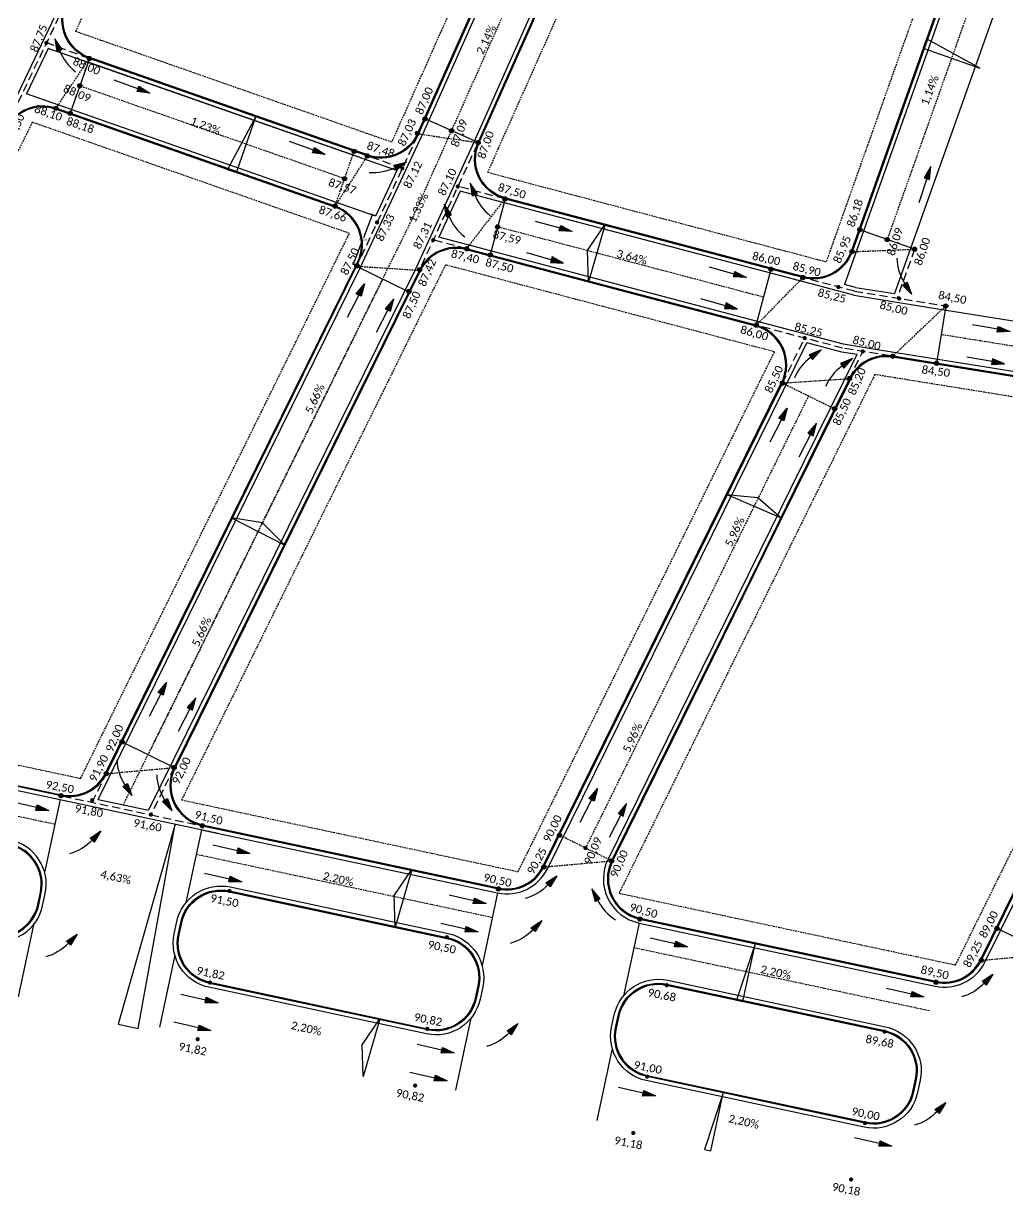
# Model space of a CAD drawing. Header units: metres. Extents: x 2615496 to 2632651, y 4927671 to 4929056.
# Drawn here: x 2626134.5 to 2626282, y 4927955.8 to 4928131.5 of the extents above; entities that cross this region are included whole.
import ezdxf

# ---------------------------------------------------------------- set-up
doc = ezdxf.new("R2010")
doc.units = ezdxf.units.M
doc.header["$MEASUREMENT"] = 0
doc.linetypes.add('HIDDEN', pattern=[0.375, 0.25, -0.125])
doc.linetypes.add('TRAZOS2', pattern=[0.375, 0.25, -0.125])
doc.layers.add('BocaCalle', color=50, linetype='HIDDEN', plot=False)
doc.layers.add('Eje Calle', color=182, linetype='HIDDEN', plot=False)
for name, color, linetype in [('CotaFCC', 6, 'Continuous'), ('Cuneta', 211, 'Continuous'), ('Escurrimiento', 160, 'Continuous'), ('GáliboS', 2, 'Continuous'), ('Manzanas', 134, 'HIDDEN'), ('Pendiente', 10, 'HIDDEN'), ('Quiebre', 212, 'Continuous'), ('Vereda', 3, 'Continuous')]:
    doc.layers.add(name, color=color, linetype=linetype)
doc.styles.get("Standard").update_dxf_attribs({"font": 'CALIBRI.TTF'})
doc.dimstyles.get("Standard").update_dxf_attribs({"dimtxt": 0.3, "dimasz": 0.18, "dimexe": 0.18, "dimexo": 0.0625, "dimgap": 0.09, "dimtad": 0, "dimtih": 1, "dimtoh": 1, "dimdec": 4, "dimzin": 0, "dimdsep": 46, "dimtxsty": 'Standard', "dimcen": 0.09, "dimadec": 0, "dimazin": 0, "dimtfac": 1, "dimtdec": 4, "dimtofl": 0, "dimtmove": 0, "dimatfit": 3, "dimfxl": 0, "dimtolj": 1, "dimtzin": 0, "dimarcsym": 0})

# ---------------------------------------------------------------- blocks, each defined once
blk = doc.blocks.new('Flecha Claudio')
at = {"layer": 'Escurrimiento'}
blk.add_hatch(color=256, dxfattribs=at).paths.add_polyline_path([(-1.99, 0.44), (-1.99, -0.46), (0, 0)])
for points in [[(0, 0), (-1.99, -0.46), (-1.99, 0.44), (0, 0)], [(-1.99, -0.01), (-5.99, -0.01)]]:
    blk.add_lwpolyline(points, dxfattribs=at)
blk = doc.blocks.new('Flecha curva')
at = {"layer": 'Escurrimiento'}
blk.add_hatch(color=256, dxfattribs=at).paths.add_polyline_path([(0, 0), (-1.74, -0.85), (-1.21, -1.52)])
blk.add_lwpolyline([(-1.74, -0.85), (-1.21, -1.52), (0, 0), (-1.74, -0.85)], dxfattribs=at)
blk.add_arc((3.16, -7.02), 7.45, 128.5129, 159.4004, dxfattribs=at)
blk = doc.blocks.new('*D13')
at = {"layer": 'Defpoints', "color": 0}
for p in [(2626187.26, 4928102.67), (2626183.94, 4928095.41), (2626184.46, 4928095.22)]:
    blk.add_point(p, dxfattribs=at)
at = {"layer": 'Vereda', "color": 0, "lineweight": -2}
for p, q in [((2626186.68, 4928102.69), (2626185.43, 4928099.38)), ((2626187.2, 4928102.69), (2626186.57, 4928102.93)), ((2626184, 4928095.58), (2626185.25, 4928098.89)), ((2626184.4, 4928095.24), (2626183.77, 4928095.47))]:
    blk.add_line(p, q, dxfattribs=at)
at = {"layer": 'Vereda', "color": 0}
for points in [[(2626186.65, 4928102.71), (2626186.71, 4928102.68), (2626186.74, 4928102.86)], [(2626183.98, 4928095.59), (2626184.03, 4928095.57), (2626183.94, 4928095.41)]]:
    blk.add_solid(points, dxfattribs=at)
at = {"layer": 'Vereda', "color": 0, "insert": (2626185.34, 4928099.14), "char_height": 0.3, "attachment_point": 5}
blk.add_mtext('\\A1;7.9630', dxfattribs=at)

msp = doc.modelspace()

# ---------------------------------------------------------------- hatches: boundary and pattern name
at = {"layer": 'CotaFCC'}
h = msp.add_hatch(color=256, dxfattribs=at)
edge = h.paths.add_edge_path()
edge.add_arc((2626137.92469, 4928128.63592), 0.3186, 0, 360)
h = msp.add_hatch(color=256, dxfattribs=at)
edge = h.paths.add_edge_path()
edge.add_arc((2626144.35399, 4928126.2826), 0.3186, 0, 360)
h = msp.add_hatch(color=256, dxfattribs=at)
edge = h.paths.add_edge_path()
edge.add_arc((2626142.92121, 4928122.19274), 0.3186, 0, 360)
h = msp.add_hatch(color=256, dxfattribs=at)
edge = h.paths.add_edge_path()
edge.add_arc((2626139.34325, 4928118.81956), 0.3186, 0, 360)
h = msp.add_hatch(color=256, dxfattribs=at)
edge = h.paths.add_edge_path()
edge.add_arc((2626141.47757, 4928118.07186), 0.3186, 0, 360)
h = msp.add_hatch(color=256, dxfattribs=at)
edge = h.paths.add_edge_path()
edge.add_arc((2626194.66825, 4928117.22811), 0.3186, 0, 360)
h = msp.add_hatch(color=256, dxfattribs=at)
edge = h.paths.add_edge_path()
edge.add_arc((2626198.64207, 4928115.45856), 0.3186, 0, 360)
h = msp.add_hatch(color=256, dxfattribs=at)
edge = h.paths.add_edge_path()
edge.add_arc((2626193.53393, 4928115.04952), 0.3186, 0, 360)
h = msp.add_hatch(color=256, dxfattribs=at)
edge = h.paths.add_edge_path()
edge.add_arc((2626202.61588, 4928113.68901), 0.3186, 0, 360)
h = msp.add_hatch(color=256, dxfattribs=at)
edge = h.paths.add_edge_path()
edge.add_arc((2626184.05168, 4928112.3755), 0.3186, 0, 360)
h = msp.add_hatch(color=256, dxfattribs=at)
edge = h.paths.add_edge_path()
edge.add_arc((2626186.01947, 4928111.68614), 0.3186, 0, 360)
h = msp.add_hatch(color=256, dxfattribs=at)
edge = h.paths.add_edge_path()
edge.add_arc((2626191.26211, 4928109.83054), 0.3186, 0, 360)
h = msp.add_hatch(color=256, dxfattribs=at)
edge = h.paths.add_edge_path()
edge.add_arc((2626182.61347, 4928108.27013), 0.3186, 0, 360)
h = msp.add_hatch(color=256, dxfattribs=at)
edge = h.paths.add_edge_path()
edge.add_arc((2626199.58279, 4928107.09506), 0.3186, 0, 360)
h = msp.add_hatch(color=256, dxfattribs=at)
edge = h.paths.add_edge_path()
edge.add_arc((2626206.66193, 4928105.24157), 0.3186, 0, 360)
h = msp.add_hatch(color=256, dxfattribs=at)
edge = h.paths.add_edge_path()
edge.add_arc((2626181.17525, 4928104.16477), 0.3186, 0, 360)
h = msp.add_hatch(color=256, dxfattribs=at)
edge = h.paths.add_edge_path()
edge.add_arc((2626187.47535, 4928101.71079), 0.3186, 0, 360)
h = msp.add_hatch(color=256, dxfattribs=at)
edge = h.paths.add_edge_path()
edge.add_arc((2626205.54996, 4928101.03609), 0.3186, 0, 360)
h = msp.add_hatch(color=256, dxfattribs=at)
edge = h.paths.add_edge_path()
edge.add_arc((2626259.83664, 4928100.60218), 0.3186, 0, 360)
h = msp.add_hatch(color=256, dxfattribs=at)
edge = h.paths.add_edge_path()
edge.add_arc((2626195.89235, 4928099.07187), 0.3186, 0, 360)
h = msp.add_hatch(color=256, dxfattribs=at)
edge = h.paths.add_edge_path()
edge.add_arc((2626200.90284, 4928097.76535), 0.3186, 0, 360)
h = msp.add_hatch(color=256, dxfattribs=at)
edge = h.paths.add_edge_path()
edge.add_arc((2626263.93602, 4928099.14698), 0.3186, 0, 360)
h = msp.add_hatch(color=256, dxfattribs=at)
edge = h.paths.add_edge_path()
edge.add_arc((2626268.0354, 4928097.69178), 0.3186, 0, 360)
h = msp.add_hatch(color=256, dxfattribs=at)
edge = h.paths.add_edge_path()
edge.add_arc((2626204.43799, 4928096.83062), 0.3186, 0, 360)
h = msp.add_hatch(color=256, dxfattribs=at)
edge = h.paths.add_edge_path()
edge.add_arc((2626258.67352, 4928097.32558), 0.3186, 0, 360)
h = msp.add_hatch(color=256, dxfattribs=at)
edge = h.paths.add_edge_path()
edge.add_arc((2626184.45793, 4928095.21513), 0.3186, 0, 360)
h = msp.add_hatch(color=256, dxfattribs=at)
edge = h.paths.add_edge_path()
edge.add_arc((2626193.85743, 4928094.60559), 0.3186, 0, 360)
h = msp.add_hatch(color=256, dxfattribs=at)
edge = h.paths.add_edge_path()
edge.add_arc((2626246.52645, 4928094.70095), 0.3186, 0, 360)
h = msp.add_hatch(color=256, dxfattribs=at)
edge = h.paths.add_edge_path()
edge.add_arc((2626251.30574, 4928093.43725), 0.3186, 0, 360)
h = msp.add_hatch(color=256, dxfattribs=at)
edge = h.paths.add_edge_path()
edge.add_arc((2626192.26098, 4928091.36775), 0.3186, 0, 360)
h = msp.add_hatch(color=256, dxfattribs=at)
edge = h.paths.add_edge_path()
edge.add_arc((2626256.62694, 4928092.03027), 0.3186, 0, 360)
h = msp.add_hatch(color=256, dxfattribs=at)
edge = h.paths.add_edge_path()
edge.add_arc((2626265.73697, 4928090.31065), 0.3186, 0, 360)
h = msp.add_hatch(color=256, dxfattribs=at)
edge = h.paths.add_edge_path()
edge.add_arc((2626272.71949, 4928089.18607), 0.3186, 0, 360)
h = msp.add_hatch(color=256, dxfattribs=at)
edge = h.paths.add_edge_path()
edge.add_arc((2626244.3025, 4928086.29), 0.3186, 0, 360)
h = msp.add_hatch(color=256, dxfattribs=at)
edge = h.paths.add_edge_path()
edge.add_arc((2626251.57127, 4928084.36806), 0.3186, 0, 360)
h = msp.add_hatch(color=256, dxfattribs=at)
edge = h.paths.add_edge_path()
edge.add_arc((2626260.28287, 4928082.37695), 0.3186, 0, 360)
h = msp.add_hatch(color=256, dxfattribs=at)
edge = h.paths.add_edge_path()
edge.add_arc((2626264.77401, 4928081.65362), 0.3186, 0, 360)
h = msp.add_hatch(color=256, dxfattribs=at)
edge = h.paths.add_edge_path()
edge.add_arc((2626271.33612, 4928080.59675), 0.3186, 0, 360)
h = msp.add_hatch(color=256, dxfattribs=at)
edge = h.paths.add_edge_path()
edge.add_arc((2626258.28016, 4928078.30156), 0.3186, 0, 360)
h = msp.add_hatch(color=256, dxfattribs=at)
edge = h.paths.add_edge_path()
edge.add_arc((2626248.24635, 4928077.62464), 0.3186, 0, 360)
h = msp.add_hatch(color=256, dxfattribs=at)
edge = h.paths.add_edge_path()
edge.add_arc((2626256.04941, 4928073.77726), 0.3186, 0, 360)
h = msp.add_hatch(color=256, dxfattribs=at)
edge = h.paths.add_edge_path()
edge.add_arc((2626149.25244, 4928023.83338), 0.3186, 0, 360)
h = msp.add_hatch(color=256, dxfattribs=at)
edge = h.paths.add_edge_path()
edge.add_arc((2626146.90164, 4928019.06559), 0.3186, 0, 360)
h = msp.add_hatch(color=256, dxfattribs=at)
edge = h.paths.add_edge_path()
edge.add_arc((2626157.0555, 4928019.98601), 0.3186, 0, 360)
h = msp.add_hatch(color=256, dxfattribs=at)
edge = h.paths.add_edge_path()
edge.add_arc((2626140.10273, 4928015.7706), 0.3186, 0, 360)
h = msp.add_hatch(color=256, dxfattribs=at)
edge = h.paths.add_edge_path()
edge.add_arc((2626144.78461, 4928015.09054), 0.3186, 0, 360)
h = msp.add_hatch(color=256, dxfattribs=at)
edge = h.paths.add_edge_path()
edge.add_arc((2626153.56859, 4928012.92396), 0.3186, 0, 360)
h = msp.add_hatch(color=256, dxfattribs=at)
edge = h.paths.add_edge_path()
edge.add_arc((2626161.28851, 4928011.25162), 0.3186, 0, 360)
h = msp.add_hatch(color=256, dxfattribs=at)
edge = h.paths.add_edge_path()
edge.add_arc((2626214.82746, 4928009.84608), 0.3186, 0, 360)
h = msp.add_hatch(color=256, dxfattribs=at)
edge = h.paths.add_edge_path()
edge.add_arc((2626218.71024, 4928007.93163), 0.3186, 0, 360)
h = msp.add_hatch(color=256, dxfattribs=at)
edge = h.paths.add_edge_path()
edge.add_arc((2626212.47665, 4928005.07828), 0.3186, 0, 360)
h = msp.add_hatch(color=256, dxfattribs=at)
edge = h.paths.add_edge_path()
edge.add_arc((2626222.63051, 4928005.9987), 0.3186, 0, 360)
h = msp.add_hatch(color=256, dxfattribs=at)
edge = h.paths.add_edge_path()
edge.add_arc((2626165.34832, 4928001.48994), 0.3186, 0, 360)
h = msp.add_hatch(color=256, dxfattribs=at)
edge = h.paths.add_edge_path()
edge.add_arc((2626205.67775, 4928001.78329), 0.3186, 0, 360)
h = msp.add_hatch(color=256, dxfattribs=at)
edge = h.paths.add_edge_path()
edge.add_arc((2626226.86352, 4927997.26431), 0.3186, 0, 360)
h = msp.add_hatch(color=256, dxfattribs=at)
edge = h.paths.add_edge_path()
edge.add_arc((2626280.40247, 4927995.85877), 0.3186, 0, 360)
h = msp.add_hatch(color=256, dxfattribs=at)
edge = h.paths.add_edge_path()
edge.add_arc((2626197.93881, 4927994.53831), 0.3186, 0, 360)
h = msp.add_hatch(color=256, dxfattribs=at)
edge = h.paths.add_edge_path()
edge.add_arc((2626278.05166, 4927991.09098), 0.3186, 0, 360)
h = msp.add_hatch(color=256, dxfattribs=at)
edge = h.paths.add_edge_path()
edge.add_arc((2626162.41735, 4927987.76113), 0.3186, 0, 360)
h = msp.add_hatch(color=256, dxfattribs=at)
edge = h.paths.add_edge_path()
edge.add_arc((2626230.90587, 4927987.35296), 0.3186, 0, 360)
h = msp.add_hatch(color=256, dxfattribs=at)
edge = h.paths.add_edge_path()
edge.add_arc((2626271.25276, 4927987.79598), 0.3186, 0, 360)
h = msp.add_hatch(color=256, dxfattribs=at)
edge = h.paths.add_edge_path()
edge.add_arc((2626195.00784, 4927980.8095), 0.3186, 0, 360)
h = msp.add_hatch(color=256, dxfattribs=at)
edge = h.paths.add_edge_path()
edge.add_arc((2626263.55911, 4927980.38794), 0.3186, 0, 360)
h = msp.add_hatch(color=256, dxfattribs=at)
edge = h.paths.add_edge_path()
edge.add_arc((2626160.58675, 4927979.25589), 0.3186, 0, 360)
h = msp.add_hatch(color=256, dxfattribs=at)
edge = h.paths.add_edge_path()
edge.add_arc((2626227.9543, 4927973.645), 0.3186, 0, 360)
h = msp.add_hatch(color=256, dxfattribs=at)
edge = h.paths.add_edge_path()
edge.add_arc((2626193.17725, 4927972.30426), 0.3186, 0, 360)
h = msp.add_hatch(color=256, dxfattribs=at)
edge = h.paths.add_edge_path()
edge.add_arc((2626260.60754, 4927966.67998), 0.3186, 0, 360)
h = msp.add_hatch(color=256, dxfattribs=at)
edge = h.paths.add_edge_path()
edge.add_arc((2626225.88243, 4927965.19143), 0.3186, 0, 360)
h = msp.add_hatch(color=256, dxfattribs=at)
edge = h.paths.add_edge_path()
edge.add_arc((2626258.53568, 4927958.22642), 0.3186, 0, 360)

# ---------------------------------------------------------------- linework, layer by layer
at = {"layer": 'BocaCalle'}
for p, q in [((2626139.34325, 4928118.81956), (2626144.35399, 4928126.2826)), ((2626193.67096, 4928114.9885), (2626202.61588, 4928113.68901)), ((2626181.17525, 4928104.16477), (2626184.05168, 4928112.3755)), ((2626186.01947, 4928111.68614), (2626181.17525, 4928104.16477)), ((2626200.90284, 4928097.76535), (2626206.66193, 4928105.24157)), ((2626258.67352, 4928097.32558), (2626268.0354, 4928097.69178)), ((2626184.41528, 4928095.14891), (2626193.81479, 4928094.53937)), ((2626244.3025, 4928086.29), (2626251.30574, 4928093.43725)), ((2626272.71949, 4928089.18607), (2626264.77401, 4928081.65362)), ((2626248.24635, 4928077.62464), (2626258.28016, 4928078.30156)), ((2626248.24635, 4928077.62464), (2626256.04941, 4928073.77726)), ((2626146.90164, 4928019.06559), (2626157.0555, 4928019.98601)), ((2626222.63051, 4928005.9987), (2626214.82746, 4928009.84608)), ((2626212.47665, 4928005.07828), (2626222.63051, 4928005.9987)), ((2626278.05166, 4927991.09098), (2626288.20553, 4927992.01139))]:
    msp.add_line(p, q, dxfattribs=at)
at = {"layer": 'CotaFCC'}
for centre in [(2626144.35399, 4928126.2826), (2626142.92121, 4928122.19274), (2626139.34325, 4928118.81956), (2626141.47757, 4928118.07186), (2626194.66825, 4928117.22811), (2626198.64207, 4928115.45856), (2626193.53393, 4928115.04952), (2626202.61588, 4928113.68901), (2626184.05168, 4928112.3755), (2626186.01947, 4928111.68614), (2626182.61347, 4928108.27013), (2626206.66193, 4928105.24157), (2626181.17525, 4928104.16477), (2626205.54996, 4928101.03609), (2626259.83664, 4928100.60218), (2626200.90284, 4928097.76535), (2626263.93602, 4928099.14698), (2626268.0354, 4928097.69178), (2626204.43799, 4928096.83062), (2626258.67352, 4928097.32558), (2626184.45793, 4928095.21513), (2626193.85743, 4928094.60559), (2626246.52645, 4928094.70095), (2626251.30574, 4928093.43725), (2626192.26098, 4928091.36775), (2626272.71949, 4928089.18607), (2626244.3025, 4928086.29), (2626264.77401, 4928081.65362), (2626271.33612, 4928080.59675), (2626258.28016, 4928078.30156), (2626248.24635, 4928077.62464), (2626256.04941, 4928073.77726), (2626149.25244, 4928023.83338), (2626146.90164, 4928019.06559), (2626157.0555, 4928019.98601), (2626140.10273, 4928015.7706), (2626161.28851, 4928011.25162), (2626214.82746, 4928009.84608), (2626212.47665, 4928005.07828), (2626222.63051, 4928005.9987), (2626205.67775, 4928001.78329), (2626226.86352, 4927997.26431), (2626280.40247, 4927995.85877), (2626278.05166, 4927991.09098), (2626271.25276, 4927987.79598)]:
    msp.add_circle(centre, 0.3186, dxfattribs=at)
at = {"layer": 'Cuneta'}
for p, q in [((2626220.18386, 4928173.0527), (2626194.28785, 4928114.89888)), ((2626202.26118, 4928114.36743), (2626227.48346, 4928171.00826)), ((2626279.96149, 4928155.50154), (2626257.56293, 4928092.40341)), ((2626281.61547, 4928137.74124), (2626265.03446, 4928091.03152)), ((2626140.22106, 4928134.83259), (2626130.12551, 4928113.70802)), ((2626138.19268, 4928127.8053), (2626134.93947, 4928120.99807)), ((2626190.44579, 4928109.49973), (2626138.19268, 4928127.8053)), ((2626184.65425, 4928111.52865), (2626144.00842, 4928125.7679)), ((2626187.26011, 4928102.66884), (2626134.93947, 4928120.99807)), ((2626184.95342, 4928094.88357), (2626194.28785, 4928114.89888)), ((2626202.06777, 4928113.93309), (2626193.16654, 4928094.58141)), ((2626202.06777, 4928113.93309), (2626202.26118, 4928114.36743)), ((2626185.82109, 4928111.11988), (2626184.65425, 4928111.52865)), ((2626190.44579, 4928109.49973), (2626187.26011, 4928102.66884)), ((2626199.9247, 4928106.40235), (2626196.74328, 4928099.4858)), ((2626250.82276, 4928092.94434), (2626199.9247, 4928106.40235)), ((2626206.96822, 4928104.53996), (2626206.50856, 4928104.6615)), ((2626223.34272, 4928092.45262), (2626196.74328, 4928099.4858)), ((2626267.46997, 4928097.8925), (2626267.33628, 4928097.51589)), ((2626145.66362, 4928015.19794), (2626184.95342, 4928094.88357)), ((2626193.16654, 4928094.58141), (2626153.22997, 4928013.58402)), ((2626251.15237, 4928092.85719), (2626249.95538, 4928093.17369)), ((2626258.9443, 4928090.79692), (2626250.82276, 4928092.94434)), ((2626249.58343, 4928085.51429), (2626223.34272, 4928092.45262)), ((2626259.19368, 4928091.97222), (2626257.56293, 4928092.40341)), ((2626259.19368, 4928091.97222), (2626265.03446, 4928091.03152)), ((2626258.9443, 4928090.79692), (2626270.26888, 4928088.97302)), ((2626270.26888, 4928088.97302), (2626327.00769, 4928079.83487)), ((2626272.62408, 4928088.5937), (2626273.01864, 4928088.53016)), ((2626257.38562, 4928083.4513), (2626249.58343, 4928085.51429)), ((2626213.01479, 4928004.81295), (2626251.89237, 4928083.66254)), ((2626257.13623, 4928082.27601), (2626251.89237, 4928083.66254)), ((2626259.39172, 4928081.91274), (2626257.13623, 4928082.27601)), ((2626261.83548, 4928082.73462), (2626257.38562, 4928083.4513)), ((2626318.66266, 4928073.58225), (2626261.83548, 4928082.73462)), ((2626259.39172, 4928081.91274), (2626249.46853, 4928061.787)), ((2626249.46853, 4928061.787), (2626244.8418, 4928052.4033)), ((2626244.8418, 4928052.4033), (2626230.96161, 4928024.2522)), ((2626278.5898, 4927990.82564), (2626307.84144, 4928050.15236)), ((2626095.58833, 4928024.65213), (2626163.6389, 4928010.13678)), ((2626230.96161, 4928024.2522), (2626222.09237, 4928006.26404)), ((2626161.16334, 4928010.66482), (2626205.55258, 4928001.19649)), ((2626226.73835, 4927996.67751), (2626271.12759, 4927987.20918))]:
    msp.add_line(p, q, dxfattribs=at)
for points in [[(2626137.35293, 4927999.28377), (2626137.73838, 4928001.09085, 0.414213562), (2626132.545, 4928009.10046), (2626099.89175, 4928016.06548, 0.414213562), (2626091.88214, 4928010.8721), (2626091.50238, 4928009.09169, 0.413974328), (2626096.69036, 4928001.08323), (2626129.33793, 4927994.09154, 0.414452837)], [(2626194.8952, 4927980.05202), (2626162.25395, 4927987.04236, -0.413974328), (2626157.06596, 4927995.05081), (2626157.45716, 4927996.88479, -0.414213563), (2626165.46676, 4928002.07817), (2626198.11522, 4927995.11418, -0.414452837), (2626203.30745, 4927987.09918), (2626202.90905, 4927985.23886, -0.414213562)], [(2626222.63584, 4927981.07024), (2626223.02853, 4927982.9039, -0.413974328), (2626231.03698, 4927988.09188), (2626263.69023, 4927981.12687, -0.414452837), (2626268.88246, 4927973.11187), (2626268.48406, 4927971.25155, -0.414213562), (2626260.47021, 4927966.06471), (2626227.82267, 4927973.0564, -0.414213562)]]:
    msp.add_lwpolyline(points, format="xyb", close=True, dxfattribs=at)
for centre, start, end in [((2626206.96069, 4928007.79798), 257.9591191, 333.7539365), ((2626228.14647, 4928003.279), 153.7539365, 257.9591191), ((2626272.53571, 4927993.81067), 257.9591191, 333.7539363)]:
    msp.add_arc(centre, 6.75, start, end, dxfattribs=at)
at = {"layer": 'Defpoints'}
for p, q in [((2626145.11621, 4928014.08771), (2626152.68256, 4928012.47379)), ((2626145.66362, 4928015.19794), (2626153.22997, 4928013.58402))]:
    msp.add_line(p, q, dxfattribs=at)
at = {"layer": 'Eje Calle'}
for p, q in [((2626278.60846, 4928140.48012), (2626263.93602, 4928099.14698)), ((2626182.61347, 4928108.27013), (2626142.91578, 4928122.17723)), ((2626188.31681, 4928093.22522), (2626153.15397, 4928021.9097)), ((2626310.9143, 4928078.62849), (2626272.02781, 4928084.89141)), ((2626094.80604, 4928020.98463), (2626139.19528, 4928011.5163)), ((2626160.38106, 4928006.99732), (2626204.77029, 4927997.52899)), ((2626225.95607, 4927993.01001), (2626270.34531, 4927983.54168))]:
    msp.add_line(p, q, dxfattribs=at)
for points in [[(2626149.4468, 4928014.39098), (2626192.7016, 4928102.11825), (2626217.65837, 4928158.16283), (2626223.83366, 4928172.03048), (2626233.5556, 4928248.03761)], [(2626245.41509, 4928090.49532), (2626205.54996, 4928101.03609)], [(2626252.14788, 4928075.70095), (2626246.10514, 4928063.44535), (2626241.47841, 4928054.06165), (2626227.59823, 4928025.91055), (2626218.72898, 4928007.92239)]]:
    msp.add_lwpolyline(points, dxfattribs=at)
msp.add_arc((2626242.7304, 4928080.34433), 10.5, 75.1858859, 75.1893135, dxfattribs=at)
at = {"layer": 'Escurrimiento', "linetype": 'TRAZOS2', "ltscale": 5}
for p, q in [((2626140.63199, 4928134.30096), (2626131.90244, 4928116.03468)), ((2626144.35399, 4928126.2826), (2626137.92206, 4928128.63053)), ((2626193.52944, 4928114.69224), (2626185.01763, 4928096.44083)), ((2626202.48279, 4928113.39954), (2626193.97441, 4928094.90194)), ((2626191.26971, 4928109.84684), (2626186.01947, 4928111.68614)), ((2626206.66193, 4928105.24157), (2626199.5904, 4928107.11136)), ((2626200.90284, 4928097.76535), (2626195.89995, 4928099.08817)), ((2626268.0354, 4928097.69178), (2626265.43264, 4928090.35966)), ((2626259.06899, 4928091.38457), (2626251.61376, 4928093.35581)), ((2626259.06899, 4928091.38457), (2626272.40494, 4928089.23673)), ((2626257.26093, 4928082.86365), (2626244.61052, 4928086.20856)), ((2626248.24635, 4928077.62464), (2626251.57127, 4928084.36806)), ((2626264.37001, 4928081.71869), (2626257.26093, 4928082.86365)), ((2626258.27477, 4928078.30423), (2626260.28287, 4928082.37695)), ((2626144.78461, 4928014.77194), (2626146.90164, 4928019.06559)), ((2626157.0555, 4928019.98601), (2626153.56157, 4928012.89979)), ((2626140.41432, 4928015.70413), (2626153.56157, 4928012.89979)), ((2626153.56157, 4928012.89979), (2626160.97692, 4928011.31808))]:
    msp.add_line(p, q, dxfattribs=at)
at = {"layer": 'GáliboS'}
for points in [[(2626269.34604, 4928127.83911), (2626277.82789, 4928124.82944), (2626269.83408, 4928129.21449), (2626269.34604, 4928127.83911)], [(2626166.4172, 4928109.17594), (2626169.37524, 4928117.67594), (2626165.03888, 4928109.65561), (2626166.4172, 4928109.17594)], [(2626221.65662, 4928101.44081), (2626219.16467, 4928092.79268), (2626219.00832, 4928097.52082), (2626221.65662, 4928101.44081)], [(2626248.11833, 4928057.38485), (2626239.83512, 4928060.90458), (2626244.54746, 4928060.48787), (2626248.11833, 4928057.38485)], [(2626165.64522, 4928057.4196), (2626173.65151, 4928053.30871), (2626170.31496, 4928056.6624), (2626165.64522, 4928057.4196)], [(2626151.66652, 4927980.87266), (2626157.19722, 4928011.5108), (2626148.67964, 4927981.51232), (2626151.66652, 4927980.87266)], [(2626192.66882, 4928004.7115), (2626190.17687, 4927996.06337), (2626190.02052, 4928000.79151), (2626192.66882, 4928004.7115)], [(2626242.31274, 4927984.91987), (2626244.19022, 4927993.72186), (2626241.37013, 4927985.12093), (2626242.31274, 4927984.91987)], [(2626187.8741, 4927982.32264), (2626185.38215, 4927973.67451), (2626185.2258, 4927978.40266), (2626187.8741, 4927982.32264)], [(2626237.52047, 4927962.54249), (2626239.39796, 4927971.34448), (2626236.57787, 4927962.74355), (2626237.52047, 4927962.54249)]]:
    msp.add_lwpolyline(points, dxfattribs=at)
at = {"layer": 'Manzanas'}
for points in [[(2626146.09706, 4928129.00966), (2626142.32201, 4928130.33215), (2626143.94918, 4928133.98624), (2626167.87004, 4928187.70453), (2626174.16069, 4928236.88547), (2626174.66819, 4928240.85314), (2626178.44324, 4928239.53065), (2626219.13864, 4928225.27403), (2626222.91369, 4928223.95154), (2626222.40619, 4928219.98387), (2626216.53406, 4928174.07492), (2626189.66914, 4928113.74527), (2626185.89409, 4928115.06776), (2626146.09706, 4928129.00966)], [(2626204.05972, 4928109.18787), (2626205.68689, 4928112.84196), (2626231.13326, 4928169.98604), (2626236.91569, 4928215.19362), (2626237.42318, 4928219.1613), (2626241.30137, 4928218.18166), (2626283.73347, 4928207.46321), (2626287.61165, 4928206.48357), (2626286.7319, 4928202.58151), (2626276.35259, 4928156.54487), (2626254.78108, 4928095.77659), (2626250.91398, 4928096.7991), (2626207.92682, 4928108.16537), (2626204.05972, 4928109.18787)], [(2626135.79421, 4928116.72518), (2626092.60138, 4928029.12361), (2626143.04369, 4928018.36414), (2626183.33057, 4928100.072), (2626135.79421, 4928116.72518)], [(2626197.72522, 4928095.34729), (2626158.17639, 4928015.1363), (2626208.61871, 4928004.37683), (2626247.04302, 4928082.30713), (2626222.38412, 4928088.82721), (2626197.72522, 4928095.34729)], [(2626262.08537, 4928078.89605), (2626252.83191, 4928060.12865), (2626248.20519, 4928050.74495), (2626234.325, 4928022.59385), (2626223.7514, 4928001.14899), (2626274.19372, 4927990.38953), (2626304.47805, 4928051.81071), (2626313.73151, 4928070.57811), (2626262.08537, 4928078.89605)]]:
    msp.add_lwpolyline(points, dxfattribs=at)
at = {"layer": 'Quiebre'}
for p, q in [((2626144.35399, 4928126.2826), (2626141.47757, 4928118.07186)), ((2626202.61588, 4928113.68901), (2626194.66825, 4928117.22811)), ((2626206.66193, 4928105.24157), (2626204.43799, 4928096.83062)), ((2626268.0354, 4928097.69178), (2626259.83664, 4928100.60218)), ((2626184.41528, 4928095.14891), (2626192.21834, 4928091.30154)), ((2626244.3025, 4928086.29), (2626246.52645, 4928094.70095)), ((2626272.71949, 4928089.18607), (2626271.33612, 4928080.59675)), ((2626149.25244, 4928023.83338), (2626157.05547, 4928019.98594)), ((2626139.97757, 4928015.1838), (2626137.64997, 4928004.27161)), ((2626161.16334, 4928010.66482), (2626158.83574, 4927999.75263)), ((2626205.55258, 4928001.19649), (2626203.22498, 4927990.2843)), ((2626135.97434, 4927996.41593), (2626133.66488, 4927985.58877)), ((2626226.73835, 4927996.67751), (2626224.41274, 4927985.7746)), ((2626288.20553, 4927992.01139), (2626280.40247, 4927995.85877)), ((2626157.15437, 4927991.87006), (2626154.85065, 4927981.06979)), ((2626201.54935, 4927982.42862), (2626199.23989, 4927971.60146)), ((2626222.72679, 4927977.87059), (2626220.42566, 4927967.08248))]:
    msp.add_line(p, q, dxfattribs=at)
at = {"layer": 'Vereda'}
for points in [[(2626144.35399, 4928126.2826, -0.438432723), (2626140.76918, 4928134.58851), (2626141.07159, 4928135.26763), (2626164.80421, 4928188.56319), (2626171.03615, 4928237.28512), (2626171.07347, 4928237.57689, -0.477069828), (2626179.2071, 4928242.60075), (2626179.4847, 4928242.5035), (2626220.1801, 4928228.24689), (2626221.66314, 4928227.72734, -0.354032126), (2626225.73011, 4928221.14292), (2626225.53073, 4928219.58421), (2626219.59989, 4928173.21626), (2626193.67096, 4928114.9885, -0.390402184), (2626186.01947, 4928111.68614), (2626184.85263, 4928112.09491), (2626145.0556, 4928126.03681)], [(2626202.8093, 4928114.12335), (2626228.06743, 4928170.84471), (2626233.79114, 4928215.59328), (2626233.86927, 4928216.20412, -0.449876659), (2626241.47577, 4928221.38655), (2626242.07283, 4928221.23573), (2626284.50493, 4928210.51728), (2626285.54822, 4928210.25374, -0.406712896), (2626290.04144, 4928202.93842), (2626289.80477, 4928201.88871), (2626279.38407, 4928155.66847), (2626258.67352, 4928097.32558, -0.390219774), (2626251.30574, 4928093.43725), (2626250.10875, 4928093.75375), (2626207.1216, 4928105.12003), (2626206.66193, 4928105.24157, -0.462026847), (2626202.61588, 4928113.68901)], [(2626202.94633, 4928114.06233), (2626228.21342, 4928170.80382), (2626233.93993, 4928215.57425), (2626234.01806, 4928216.18509, -0.449876659), (2626241.43903, 4928221.24112), (2626242.0361, 4928221.0903), (2626284.4682, 4928210.37184), (2626285.51148, 4928210.10831, -0.406712896), (2626289.89511, 4928202.97141), (2626289.65845, 4928201.9217), (2626279.23971, 4928155.71021), (2626258.53216, 4928097.37576, -0.390219774), (2626251.34409, 4928093.58227), (2626250.1471, 4928093.89877), (2626207.15994, 4928105.26504), (2626206.70028, 4928105.38658, -0.462026847), (2626202.75291, 4928113.62799)], [(2626200.90284, 4928097.76535, 0.356893571), (2626193.81479, 4928094.53937), (2626157.0555, 4928019.98601, 0.488841323), (2626161.28851, 4928011.25162), (2626205.67775, 4928001.78329, 0.343326498), (2626212.47665, 4928005.07828), (2626248.24635, 4928077.62464, 0.473954953), (2626244.3025, 4928086.29), (2626223.18934, 4928091.87255)], [(2626250.00667, 4928061.52167), (2626245.37994, 4928052.13797), (2626231.49976, 4928023.98686), (2626222.63051, 4928005.9987, 0.488841323), (2626226.86352, 4927997.26431), (2626271.25276, 4927987.79598, 0.343326497), (2626278.05166, 4927991.09098), (2626307.3033, 4928050.4177), (2626314.76067, 4928065.54238, 0.504571178), (2626310.22261, 4928074.33384), (2626264.77401, 4928081.65362, 0.32928241), (2626258.28016, 4928078.30156)], [(2626245.51448, 4928052.07163), (2626231.63429, 4928023.92053), (2626222.76505, 4928005.93237, 0.488841323), (2626226.89481, 4927997.41101), (2626271.28405, 4927987.94268, 0.343326497), (2626277.91713, 4927991.15731), (2626307.16876, 4928050.48403), (2626314.62614, 4928065.60872, 0.504571178), (2626310.19876, 4928074.18574), (2626264.75016, 4928081.50553, 0.32928241), (2626258.4147, 4928078.23523), (2626250.1412, 4928061.45533)], [(2626136.76613, 4927999.40894), (2626137.15158, 4928001.21602, 0.414213562), (2626132.41984, 4928008.51366), (2626099.76659, 4928015.47868, 0.414213562), (2626092.46894, 4928010.74693), (2626092.08918, 4928008.96652, 0.413974328), (2626096.81601, 4928001.66993), (2626129.46357, 4927994.67824, 0.414452837)], [(2626195.02084, 4927980.63872), (2626162.3796, 4927987.62906, -0.413974328), (2626157.65276, 4927994.92565), (2626158.04396, 4927996.75962, -0.414213563), (2626165.3416, 4928001.49137), (2626197.99005, 4927994.52738, -0.414452837), (2626202.72075, 4927987.22482), (2626202.32235, 4927985.3645, -0.414213562)], [(2626195.05225, 4927980.78539), (2626162.41101, 4927987.77573, -0.413974328), (2626157.79946, 4927994.89436), (2626158.19065, 4927996.72833, -0.414213563), (2626165.31031, 4928001.34467), (2626197.95876, 4927994.38068, -0.414452837), (2626202.57407, 4927987.25623), (2626202.17567, 4927985.39591, -0.414213562)], [(2626223.22254, 4927980.9446), (2626223.61523, 4927982.77825, -0.413974328), (2626230.91182, 4927987.50508), (2626263.56507, 4927980.54007, -0.414452837), (2626268.29576, 4927973.23751), (2626267.89736, 4927971.37719, -0.414213562), (2626260.59586, 4927966.65141), (2626227.94832, 4927973.64309, -0.414213562)]]:
    msp.add_lwpolyline(points, format="xyb", close=True, dxfattribs=at)
for points in [[(2626144.40359, 4928126.42416, -0.438432723), (2626140.9062, 4928134.52749), (2626141.20862, 4928135.20661), (2626164.9502, 4928188.52231), (2626171.18494, 4928237.26609), (2626171.22225, 4928237.55786, -0.477069828), (2626179.15751, 4928242.45919), (2626179.43511, 4928242.36194), (2626220.13051, 4928228.10532), (2626221.61355, 4928227.58578, -0.354032126), (2626225.58132, 4928221.16195), (2626225.38195, 4928219.60324), (2626219.4539, 4928173.25715), (2626193.53393, 4928115.04952, -0.390402184), (2626186.06906, 4928111.8277), (2626184.90222, 4928112.23648), (2626145.10519, 4928126.17837), (2626144.40359, 4928126.42416)], [(2626181.17525, 4928104.16477), (2626139.34325, 4928118.81956, 0.379168363), (2626131.79396, 4928115.73512), (2626091.48049, 4928033.97332, 0.488841323), (2626095.71349, 4928025.23893), (2626140.10273, 4928015.7706, 0.343326498), (2626146.90164, 4928019.06559), (2626184.65787, 4928095.64093, 0.450149274), (2626181.17525, 4928104.16477)], [(2626181.12566, 4928104.0232), (2626139.29366, 4928118.678, 0.379168363), (2626131.9285, 4928115.66878), (2626091.61502, 4928033.90698, 0.488841323), (2626095.74479, 4928025.38563), (2626140.13403, 4928015.9173, 0.343326498), (2626146.7671, 4928019.13193), (2626184.52334, 4928095.70726, 0.450149274), (2626181.12566, 4928104.0232)], [(2626200.8645, 4928097.62033, 0.356893571), (2626193.94932, 4928094.47304), (2626157.19004, 4928019.91968, 0.488841323), (2626161.3198, 4928011.39832), (2626205.70904, 4928001.92999, 0.343326498), (2626212.34211, 4928005.14462), (2626248.11182, 4928077.69097, 0.473954953), (2626244.26416, 4928086.14499), (2626223.151, 4928091.72754), (2626200.8645, 4928097.62033)], [(2626136.61943, 4927999.44023), (2626137.00488, 4928001.24731, 0.414213562), (2626132.38855, 4928008.36696), (2626099.73529, 4928015.33198, 0.414213562), (2626092.61564, 4928010.71564), (2626092.23588, 4928008.93523, 0.413974328), (2626096.84742, 4928001.81661), (2626129.49498, 4927994.82491, 0.414452837), (2626136.61943, 4927999.44023)], [(2626158.57555, 4927997.913, -0.354529668), (2626165.31031, 4928001.34467), (2626197.95876, 4927994.38068, -0.414452837), (2626202.57407, 4927987.25623), (2626202.17567, 4927985.39591, -0.414213562), (2626195.05225, 4927980.78539)], [(2626195.05225, 4927980.78539), (2626162.41101, 4927987.77573, -0.413974328), (2626157.79946, 4927994.89436), (2626158.19065, 4927996.72833, -0.000002838), (2626158.19067, 4927996.7284, -0.000002838)], [(2626223.36921, 4927980.91319), (2626223.7619, 4927982.74684, -0.413974328), (2626230.88053, 4927987.35838), (2626263.53377, 4927980.39337, -0.414452837), (2626268.14909, 4927973.26892), (2626267.75069, 4927971.4086, -0.414213562), (2626260.62727, 4927966.79808), (2626227.97973, 4927973.78977, -0.414213562), (2626223.36921, 4927980.91319)]]:
    msp.add_lwpolyline(points, format="xyb", dxfattribs=at)
msp.add_lwpolyline([(2626182.75717, 4927983.41846), (2626183.67838, 4927983.22118)], dxfattribs=at)

# ---------------------------------------------------------------- block references
at = {"layer": 'Escurrimiento'}
for p, rotation in [((2626139.19492, 4928129.2553), 72.82425992803056), ((2626201.42205, 4928107.60181), 72.82425992803056), ((2626197.53659, 4928104.47114), 72.82425992803056), ((2626254.03941, 4928082.60942), 357.3158241500959), ((2626258.72087, 4928081.31413), 357.3158241500959), ((2626219.687, 4928001.7891), 78.10140923961933)]:
    msp.add_blockref('Flecha curva', p, dxfattribs=dict(at, rotation=rotation))
for p, xscale, yscale, zscale, rotation in [((2626153.42849, 4928121.08868, 0.00002), 0.9538932843795459, 0.9538932843795462, 0.9538932843795461, 339.9551448885113), ((2626179.72217, 4928111.88765, 0.00002), 0.9538932843795459, 0.9538932843795462, 0.9538932843795461, 339.9551448885113), ((2626270.47616, 4928110.0834, 0.0001), -0.9538932843795461, 0.9538932843795463, 0.9538932843795465, 251.6945625755858), ((2626216.73962, 4928100.35052, 0.00003), 0.9538932843795458, 0.953893284379546, 0.9538932843795461, 344.4377770184558), ((2626215.42227, 4928095.60104, 0), -0.9538932843795462, 0.953893284379546, 0.9538932843795465, 164.5577150785999), ((2626242.83589, 4928093.45791, 0.00003), 0.9538932843795458, 0.953893284379546, 0.9538932843795461, 344.4377770184558), ((2626185.58187, 4928092.52121, 0.00011), 0.9538932843795459, 0.9538932843795461, 0.9538932843795461, 62.72337124213492), ((2626189.96496, 4928090.26699, 0.0001), -0.9538932843795461, 0.9538932843795465, 0.9538932843795465, 242.843309302279), ((2626241.51854, 4928088.70843, 0), -0.9538932843795462, 0.953893284379546, 0.9538932843795465, 164.5577150785999), ((2626282.37332, 4928085.37112, 0.00004), 0.9538932843795458, 0.9538932843795461, 0.9538932843795461, 349.9500534422674), ((2626281.51829, 4928080.51706, 0.00001), -0.9538932843795463, 0.9538932843795461, 0.9538932843795465, 170.0699915024115), ((2626248.93882, 4928073.8571, 0.0001), 0.9538932843795459, 0.9538932843795461, 0.9538932843795461, 62.72337124213492), ((2626253.32191, 4928071.60289, 0.00009), -0.9538932843795461, 0.9538932843795465, 0.9538932843795465, 242.843309302279), ((2626155.90479, 4928032.71422, 0.00011), 0.9538932843795459, 0.9538932843795461, 0.9538932843795461, 62.72337124213492), ((2626160.28788, 4928030.46001, 0.0001), -0.9538932843795461, 0.9538932843795465, 0.9538932843795465, 242.843309302279), ((2626220.49816, 4928016.8373, 0.0001), 0.9538932843795459, 0.9538932843795461, 0.9538932843795461, 62.72337124213492), ((2626138.27703, 4928013.5662, 0.00004), 0.9538932843795459, 0.9538932843795462, 0.9538932843795461, 347.165649111671), ((2626224.88125, 4928014.58309, 0.00009), -0.9538932843795461, 0.9538932843795465, 0.9538932843795465, 242.843309302279), ((2626168.43061, 4928007.11104, 0.00004), 0.9538932843795459, 0.9538932843795462, 0.9538932843795461, 347.165649111671), ((2626167.19298, 4928002.86246, 0.00004), 0.9538932843795459, 0.9538932843795462, 0.9538932843795461, 347.165649111671), ((2626203.85204, 4927999.57889, 0.00004), 0.9538932843795459, 0.9538932843795462, 0.9538932843795461, 347.165649111671), ((2626202.61441, 4927995.33031, 0.00004), 0.9538932843795459, 0.9538932843795462, 0.9538932843795461, 347.165649111671), ((2626234.00563, 4927993.12374, 0.00004), 0.9538932843795459, 0.9538932843795462, 0.9538932843795461, 347.165649111671), ((2626269.42705, 4927985.59158, 0.00004), 0.9538932843795459, 0.9538932843795462, 0.9538932843795461, 347.165649111671), ((2626163.63589, 4927984.72219, 0.00004), 0.9538932843795459, 0.9538932843795462, 0.9538932843795461, 347.165649111671), ((2626162.564, 4927980.54998, 0.00004), 0.9538932843795459, 0.9538932843795462, 0.9538932843795461, 347.165649111671), ((2626199.05732, 4927977.19003, 0.00004), 0.9538932843795459, 0.9538932843795462, 0.9538932843795461, 347.165649111671), ((2626197.98542, 4927973.01783, 0.00004), 0.9538932843795459, 0.9538932843795462, 0.9538932843795461, 347.165649111671), ((2626229.21336, 4927970.74636, 0.00004), 0.9538932843795459, 0.9538932843795462, 0.9538932843795461, 347.165649111671), ((2626264.63479, 4927963.2142, 0.00004), 0.9538932843795459, 0.9538932843795462, 0.9538932843795461, 347.165649111671)]:
    msp.add_blockref('Flecha Claudio', p, dxfattribs=dict(at, xscale=xscale, yscale=yscale, zscale=zscale, rotation=rotation))
at = {"layer": 'Escurrimiento', "xscale": -1}
for p, rotation in [((2626191.89124, 4928110.73305), 244.693156472931), ((2626267.56344, 4928090.93263), 160.3442354841313), ((2626150.72494, 4928015.77025), 161.2884334023418), ((2626156.69931, 4928013.50942, 92.5), 161.2884334023418), ((2626146.08452, 4928010.47418), 265.1012336825737), ((2626214.40393, 4928003.76575), 265.1012336825737), ((2626212.15599, 4927997.05297), 265.1012336825737), ((2626142.52282, 4927995.01415), 265.1012336825737), ((2626279.77472, 4927989.01229), 265.1012336825737), ((2626208.59429, 4927981.59294), 265.1012336825737), ((2626272.71864, 4927969.77086), 265.1012336825737)]:
    msp.add_blockref('Flecha curva', p, dxfattribs=dict(at, rotation=rotation))

# ---------------------------------------------------------------- texts
at = {"layer": 'CotaFCC'}
for s, rotation, p in [('87,75', 68.2318691, (2626136.52814, 4928127.11707)), ('88,00', 337.2413489, (2626141.75122, 4928125.42647)), ('88,09', 337.2413489, (2626140.31844, 4928121.33661)), ('87,00', 66.4498617, (2626194.24327, 4928117.76286)), ('88,10', 341.1231073, (2626136.00269, 4928118.25523)), ('88,50', 67.0568384, (2626133.02438, 4928113.74185)), ('88,18', 341.1174338, (2626140.77893, 4928116.40257)), ('87,03', 65.2896527, (2626191.61785, 4928113.00556)), ('87,09', 70.1092314, (2626199.62735, 4928112.90188)), ('87,48', 341.4391485, (2626185.83029, 4928112.73359)), ('87,00', 70.1092314, (2626203.60116, 4928111.13234)), ('87,12', 64.1128366, (2626192.44627, 4928106.68444)), ('87,10', 64.1128366, (2626197.60726, 4928105.60364)), ('87,57', 341.2632881, (2626180.07716, 4928107.23356)), ('87,50', 342.9021661, (2626205.48955, 4928106.47989)), ('86,18', 71.1710029, (2626258.97511, 4928100.90689)), ('87,66', 341.2632881, (2626178.63894, 4928103.1282)), ('87,33', 64.1128366, (2626188.30004, 4928098.75624)), ('87,31', 64.1128366, (2626193.91682, 4928097.58044)), ('87,59', 345.6073539, (2626204.73271, 4928099.41824)), ('85.95', 66.7832148, (2626256.89721, 4928095.46534)), ('86,09', 71.5251361, (2626264.98417, 4928096.61543)), ('86,00', 71.5251361, (2626269.08355, 4928095.16023)), ('87,50', 64.1128366, (2626183.01089, 4928093.68413)), ('87,42', 66.3550894, (2626194.6732, 4928091.98989)), ('87,40', 346.6362388, (2626198.47474, 4928096.49584)), ('87,50', 345.6073539, (2626203.62073, 4928095.21277)), ('86,00', 347.6209595, (2626243.61482, 4928096.16023)), ('85,90', 345.7317982, (2626249.68425, 4928094.63907)), ('87,50', 66.3550894, (2626192.34413, 4928087.15438)), ('85,25', 345.7317982, (2626253.44017, 4928090.66636)), ('84,50', 348.8546804, (2626271.51401, 4928090.27232)), ('85,00', 345.7317982, (2626262.71264, 4928088.83912)), ('86,00', 344.1827733, (2626241.82228, 4928085.1256)), ('85,25', 345.7317982, (2626249.94977, 4928085.56988)), ('85,00', 345.7317982, (2626258.66137, 4928083.57877)), ('84,50', 352.438446, (2626269.0488, 4928079.08828)), ('85,50', 64.9608753, (2626246.61322, 4928076.01654)), ('85,20', 66.6188453, (2626259.10796, 4928075.68965)), ('85,50', 65.116925, (2626256.80846, 4928071.14455)), ('92,00', 66.6423563, (2626147.82509, 4928022.19269)), ('91,90', 62.1626091, (2626145.29544, 4928017.72671)), ('92,00', 63.7759733, (2626157.75273, 4928017.33625)), ('92,50', 349.3029506, (2626137.73482, 4928016.89214)), ('91,80', 349.3029506, (2626142.09473, 4928013.30768)), ('91,60', 349.3029506, (2626150.87872, 4928011.1411)), ('91,50', 345.7748097, (2626160.04164, 4928012.41283)), ('90,00', 63.697968, (2626213.35116, 4928008.67673)), ('90,09', 66.154337, (2626219.51683, 4928005.31309)), ('90,25', 60.1456451, (2626210.89269, 4928003.8466)), ('90,00', 66.154337, (2626223.43711, 4928003.38016)), ('90,50', 347.461812, (2626203.33463, 4928002.98049)), ('91,50', 348.5855376, (2626162.40653, 4927999.86054, 95.5)), ('90,50', 344.0629305, (2626225.21839, 4927998.55044)), ('89,00', 63.3348908, (2626278.72311, 4927994.30242)), ('90,50', 348.5855376, (2626194.99702, 4927992.90891, 95.5)), ('89,25', 62.3201515, (2626276.32425, 4927989.87399)), ('91,82', 348.5855376, (2626160.3308, 4927988.98689)), ('89,50', 347.2930525, (2626268.86866, 4927989.14673)), ('90,68', 348.5855376, (2626227.96407, 4927985.72356, 95.5)), ('90,82', 348.5855376, (2626192.9213, 4927982.03525)), ('91,82', 348.5855376, (2626157.64496, 4927977.6265, 94.93429)), ('89,68', 348.5855376, (2626260.61732, 4927978.75855, 95.5)), ('91,00', 348.5855376, (2626225.86775, 4927974.87075)), ('90,82', 348.5855376, (2626190.23545, 4927970.67487, 94.93429)), ('90,00', 348.5855376, (2626258.521, 4927967.90574)), ('91,18', 348.5855376, (2626222.94064, 4927963.56204, 94.93429)), ('90,18', 348.5855376, (2626255.59389, 4927956.59702, 94.93429))]:
    msp.add_text(s, height=1.2, rotation=rotation, dxfattribs=at).set_placement(p)
at = {"layer": 'Pendiente'}
for s, rotation, p in [('2,14%%%', 64.2910447, (2626203.36033, 4928126.78005)), ('1,14%%%', 68.9250217, (2626270.04776, 4928119.15976)), ('1,23%%%', 338.2738731, (2626159.37892, 4928116.48359, -0.00001)), ('1,33%%%', 64.2910447, (2626193.17912, 4928101.54625)), ('3,64%%%', 345.4735641, (2626223.27389, 4928096.5136, -0.00001)), ('5,66%%%', 65.0875669, (2626177.72322, 4928072.92406, 0)), ('5,96%%%', 65.0875669, (2626240.64841, 4928052.97426, -0.00001)), ('5,66%%%', 65.0875669, (2626160.73268, 4928037.99472, 0)), ('5,96%%%', 65.0875669, (2626225.32605, 4928022.1178, -0.00001)), ('4,63%%%', 347.2421988, (2626145.92666, 4928003.48409)), ('2,20%%%', 347.2421988, (2626179.28324, 4928003.19694, -0.00001)), ('2,20%%%', 347.2421988, (2626244.85825, 4927989.20963, -0.00001)), ('2,20%%%', 347.2421988, (2626174.48852, 4927980.80808, -0.00001)), ('2,20%%%', 347.2421988, (2626240.06599, 4927966.83225, -0.00001))]:
    msp.add_text(s, height=1.2, rotation=rotation, dxfattribs=at).set_placement(p)

# ---------------------------------------------------------------- dimensions: what is measured, and where the dimension line sits
at = {"layer": 'Vereda'}
dim = msp.add_aligned_dim(p1=(2626187.26011, 4928102.66884), p2=(2626184.45793, 4928095.21513), distance=-0.55203, dimstyle='Standard', dxfattribs=at)
dim.commit()
dim.dimension.update_dxf_attribs({"geometry": '*D13', "text_midpoint": (2626185.34229, 4928099.13625)})

doc.saveas('drawing.dxf')
